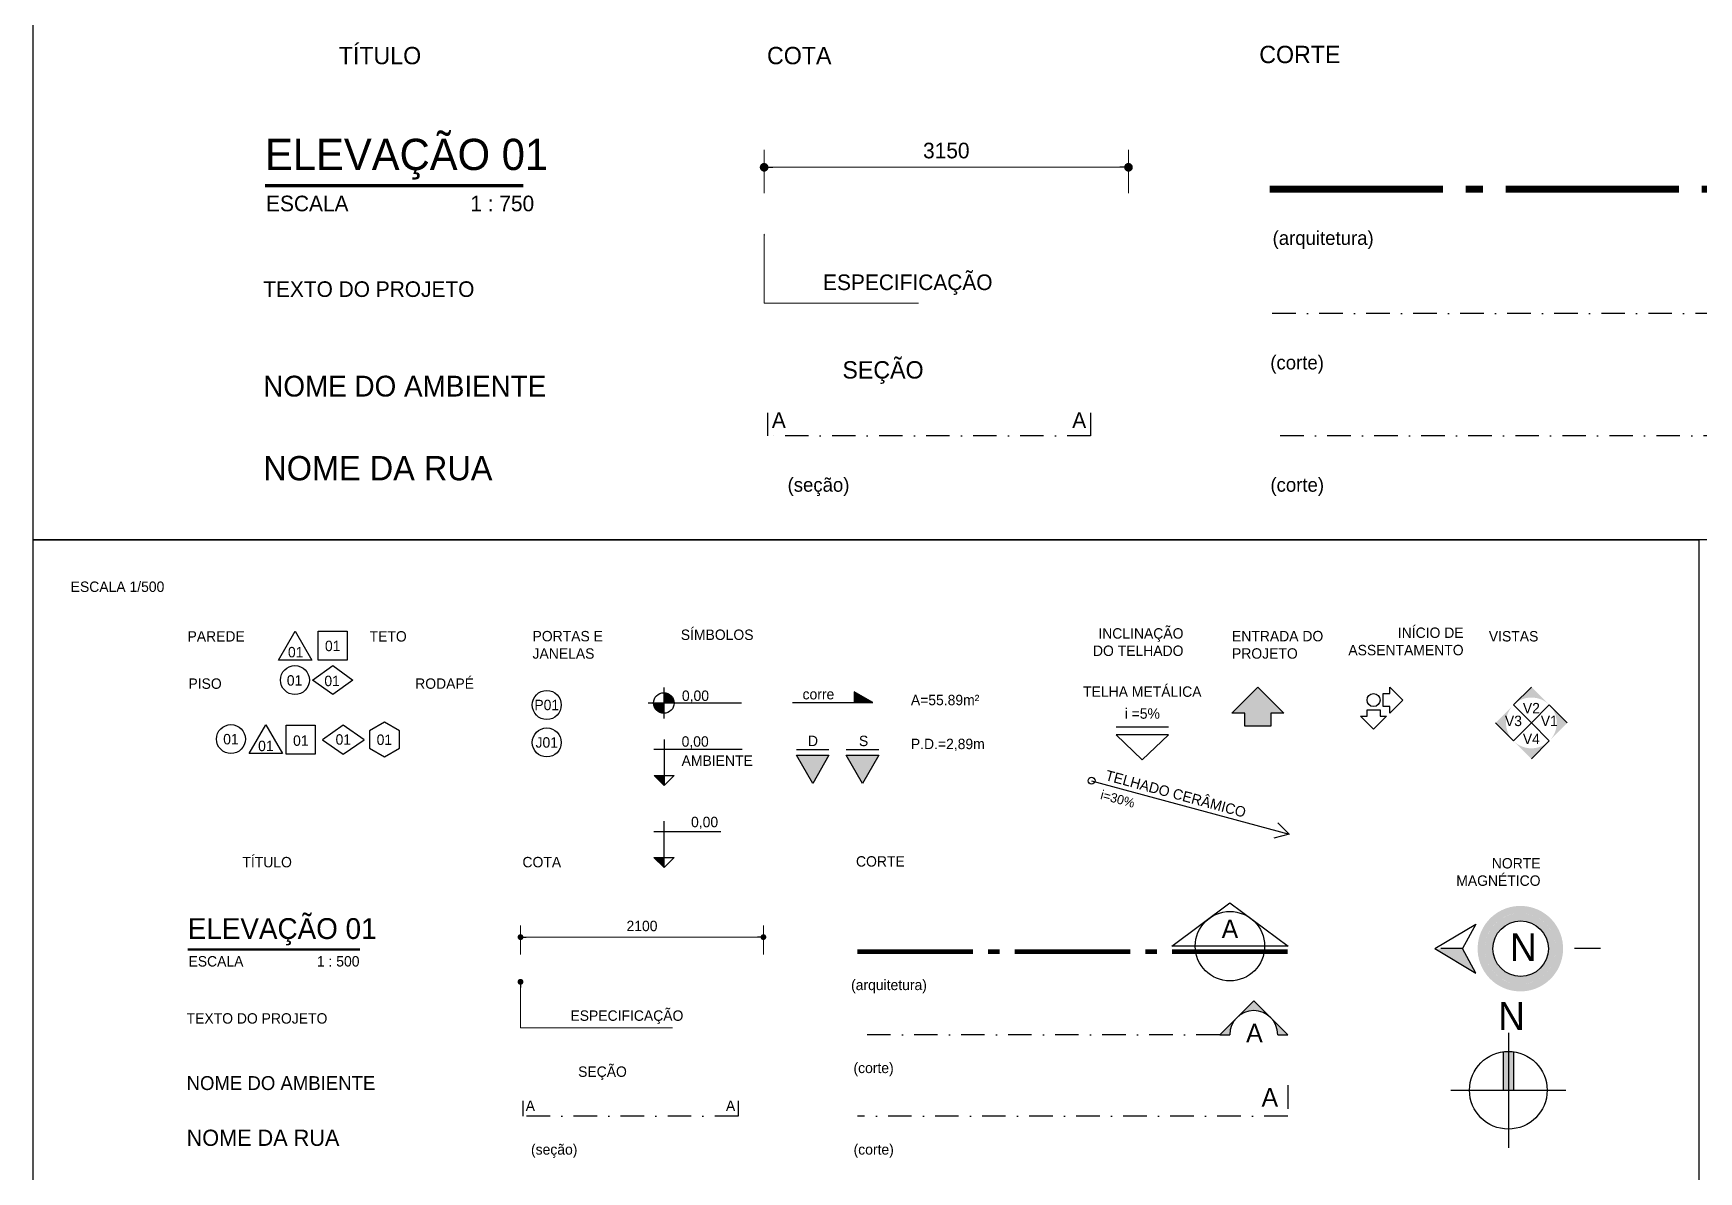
# Model space of a CAD drawing. Header units: centimetres. Extents: x 30244 to 739299, y -139216 to 99734.
# Drawn here: x 40301 to 54699, y -61134 to -51295 of the extents above; entities that cross this region are included whole.
import ezdxf
from ezdxf.enums import TextEntityAlignment as Align

# ---------------------------------------------------------------- set-up
doc = ezdxf.new("R2010")
doc.units = ezdxf.units.CM
doc.header["$LTSCALE"] = 4
doc.linetypes.add('DASHDOT', pattern=[25.4, 12.7, -6.35, 0, -6.35])
for name, color, linetype in [('0.6', 6, 'Continuous'), ('B-CORTE', 4, 'DASHDOT'), ('B-COTAS', 1, 'Continuous'), ('B-SIMBOLOS', 2, 'Continuous'), ('C-TEXTO-02', 2, 'Continuous')]:
    doc.layers.add(name, color=color, linetype=linetype)
doc.layers.add('C-TEXTO-01', color=2, linetype='Continuous', lineweight=20)
doc.layers.add('C-TEXTO-03', color=2, linetype='Continuous', lineweight=20)
doc.styles.add('Esc.125', font='ERASLGHT.TTF', dxfattribs={"height": 22.5})
doc.styles.add('Esc.500', font='ERASLGHT.TTF', dxfattribs={"height": 90})
doc.styles.add('Esc.75', font='ERASLGHT.TTF', dxfattribs={"height": 13.5})
doc.styles.add('Esc.750', font='ERASLGHT.TTF', dxfattribs={"height": 135})
doc.styles.add('RSA', font='arial.ttf')
doc.styles.add('S0', font='ERASDEMI.TTF')
doc.styles.add('S1', font='romans.shx', dxfattribs={"height": 100})
doc.styles.add('S2', font='romans.shx', dxfattribs={"height": 0.2})
doc.styles.add('Símbolos', font='ERASLGHT.TTF')
doc.dimstyles.new('ARQ500', dxfattribs={"dimscale": 500, "dimtxt": 90, "dimasz": 0.1, "dimexe": 0.2, "dimexo": 0.2, "dimgap": 0.1, "dimtad": 1, "dimdec": 0, "dimzin": 12, "dimdsep": 46, "dimtxsty": 'Esc.500', "dimblk1": 'DOT', "dimblk2": 'DOT', "dimsah": 1, "dimcen": 0.4, "dimclrd": 256, "dimclre": 256, "dimclrt": 2, "dimadec": 0, "dimazin": 0, "dimtfac": 1, "dimtdec": 0, "dimtix": 1, "dimtmove": 2, "dimatfit": 3, "dimldrblk": 'DOT', "dimfxl": 0.3, "dimfxlon": 1, "dimtolj": 1, "dimtzin": 12, "dimlwd": 9, "dimlwe": 9, "dimarcsym": 0})
doc.dimstyles.new('ARQ75', dxfattribs={"dimscale": 75, "dimtxt": 13.5, "dimasz": 0.1, "dimexe": 0.2, "dimexo": 0.2, "dimgap": 0.1, "dimtad": 1, "dimzin": 12, "dimdsep": 46, "dimtxsty": 'Esc.75', "dimblk": 'DOT', "dimcen": 0.4, "dimclrd": 256, "dimclre": 256, "dimclrt": 2, "dimadec": 0, "dimazin": 0, "dimtfac": 1, "dimtix": 1, "dimtmove": 2, "dimatfit": 3, "dimldrblk": 'DOT', "dimfxl": 0.3, "dimfxlon": 1, "dimtolj": 1, "dimtzin": 12, "dimlwd": 9, "dimlwe": 9, "dimarcsym": 0})
doc.dimstyles.new('ARQ750', dxfattribs={"dimscale": 75, "dimtxt": 135, "dimasz": 1, "dimexe": 2, "dimexo": 2, "dimgap": 1, "dimtad": 1, "dimzin": 12, "dimdsep": 46, "dimtxsty": 'Esc.750', "dimblk": 'DOT', "dimcen": 4, "dimclrd": 256, "dimclre": 256, "dimclrt": 2, "dimadec": 0, "dimazin": 0, "dimtfac": 1, "dimtix": 1, "dimtmove": 2, "dimatfit": 3, "dimldrblk": 'DOT', "dimfxl": 3, "dimfxlon": 1, "dimtolj": 1, "dimtzin": 12, "dimlwd": 9, "dimlwe": 9, "dimarcsym": 0})

# ---------------------------------------------------------------- blocks, each defined once
blk = doc.blocks.new('PADRÃO - ESPECIFICAÇÕES')
blk.add_lwpolyline([(-168, 276), (-24, 26), (-312, 26), (-168, 276)])
for points in [[(31, 276), (281, 276), (281, 26), (31, 26)], [(-19, -147), (156, -22), (331, -147), (156, -272)]]:
    blk.add_lwpolyline(points, close=True)
blk.add_circle((-171, -147), 125)
at = {"style": 'S1'}
for tag, p in [('PAREDE', (-164, 50)), ('TETO', (156, 103)), ('PISO', (-151, -195)), ('RODAPÉ', (156, -217))]:
    blk.add_attdef(tag, text='', height=100, dxfattribs=at).set_placement(p, align=Align.CENTER)
blk = doc.blocks.new('*U32')
blk.add_lwpolyline([(0.288, 0), (-0.288, 0), (0, 0.498)], close=True)
at = {"style": 'S2'}
blk.add_attdef('PAREDE', text='', height=0.2, dxfattribs=at).set_placement((0, 0.041), align=Align.CENTER)
blk = doc.blocks.new('PADRÃO - PISO')
blk.add_circle((0, 0), 0.25)
at = {"style": 'S2'}
blk.add_attdef('PISO', text='', height=0.2, dxfattribs=at).set_placement((0, -0.092), align=Align.CENTER)
blk = doc.blocks.new('PADRÃO - TETO')
blk.add_lwpolyline([(-0.25, -0.25), (-0.25, 0.25), (0.25, 0.25), (0.25, -0.25)], close=True)
at = {"style": 'S2'}
blk.add_attdef('TETO', text='', height=0.2, dxfattribs=at).set_placement((0, -0.105), align=Align.CENTER)
blk = doc.blocks.new('*U45')
blk.add_lwpolyline([(0.359, 0.25), (0, 0.5), (0, 0.5), (-0.359, 0.25), (-0.359, 0.25), (0, 0), (0.359, 0.25)])
at = {"style": 'S2'}
blk.add_attdef('RODAPÉ', text='', height=0.2, dxfattribs=at).set_placement((0, 0.145), align=Align.CENTER)
blk = doc.blocks.new('PADRÃO - DIVERSOS')
blk.add_lwpolyline([(0, 0.3), (-0.26, 0.15), (-0.26, -0.15), (0, -0.3), (0.26, -0.15), (0.26, 0.15)], close=True)
at = {"style": 'S2'}
blk.add_attdef('DIVERSOS', text='', height=0.2, dxfattribs=at).set_placement((0, -0.092), align=Align.CENTER)
blk = doc.blocks.new('*U42')
blk.add_hatch(color=256).paths.add_polyline_path([(0.485, 0.485), (0.97, 0), (0.485, -0.485, 0.414214)])
for p, q in [((0.485, 0.485), (0, 0)), ((0.97, 0), (0.485, 0.485)), ((0, 0), (0.485, -0.485))]:
    blk.add_line(p, q)
at = {"layer": 'B-SIMBOLOS', "style": 'S2'}
blk.add_attdef('V1-V2-V3-V4', text='', height=0.2, dxfattribs=at).set_placement((0.485, -0.086), align=Align.CENTER)
blk = doc.blocks.new('*U29')
blk.add_hatch(color=256).paths.add_polyline_path([(0.485, -0.485), (0, -0.97), (-0.485, -0.485, 0.414214)])
for p, q in [((0, 0), (-0.485, -0.485)), ((0.485, -0.485), (0, 0)), ((0, -0.97), (0.485, -0.485))]:
    blk.add_line(p, q)
at = {"layer": 'B-SIMBOLOS', "style": 'S2'}
blk.add_attdef('V1-V2-V3-V4', text='', height=0.2, dxfattribs=at).set_placement((0, -0.571), align=Align.CENTER)
blk = doc.blocks.new('*U30')
blk.add_hatch(color=256).paths.add_polyline_path([(-0.485, -0.485), (-0.97, 0), (-0.485, 0.485, 0.414214)])
for p, q in [((0, 0), (-0.485, 0.485)), ((-0.485, -0.485), (0, 0)), ((-0.97, 0), (-0.485, -0.485))]:
    blk.add_line(p, q)
at = {"layer": 'B-SIMBOLOS', "style": 'S2'}
blk.add_attdef('V1-V2-V3-V4', text='', height=0.2, dxfattribs=at).set_placement((-0.485, -0.086), align=Align.CENTER)
blk = doc.blocks.new('*U31')
blk.add_hatch(color=256).paths.add_polyline_path([(-0.485, 0.485), (0, 0.97), (0.485, 0.485, 0.414214)])
for p, q in [((0, 0.97), (-0.485, 0.485)), ((-0.485, 0.485), (0, 0)), ((0, 0), (0.485, 0.485))]:
    blk.add_line(p, q)
at = {"layer": 'B-SIMBOLOS', "style": 'S2'}
blk.add_attdef('V1-V2-V3-V4', text='', height=0.2, dxfattribs=at).set_placement((0, 0.399), align=Align.CENTER)
blk = doc.blocks.new('*U21')
h = blk.add_hatch(color=256)
h.paths.add_polyline_path([(0.269, 0.178), (0.269, 0), (0.447, 0, 0.414214)])
h.paths.add_polyline_path([(0.269, 0), (0.091, 0, 0.414214), (0.269, -0.178)])
for p, q in [((1.61, 0), (0, 0)), ((0.269, 0.269), (0.269, -0.269))]:
    blk.add_line(p, q)
blk.add_circle((0.269, 0), 0.178)
at = {"style": 'S2'}
blk.add_attdef('NÍVEL', (0.582, 0.036), '', height=0.2, dxfattribs=at)
blk = doc.blocks.new('PADRÃO - NIVEL AMBIENTE1')
blk.add_hatch(color=256).paths.add_polyline_path([(0.269, -0.447), (0.095, -0.447), (0.269, -0.62)])
for p, q in [((0.269, 0.178), (0.269, -0.62)), ((1.621, 0), (0.091, 0)), ((0.269, -0.62), (0.095, -0.447)), ((0.095, -0.447), (0.443, -0.447)), ((0.269, -0.62), (0.443, -0.447))]:
    blk.add_line(p, q)
at = {"style": 'S2'}
for tag, p in [('NÍVEL', (0.572, 0.051)), ('AMBIENTE', (0.572, -0.28))]:
    blk.add_attdef(tag, p, '', height=0.2, dxfattribs=at)
blk = doc.blocks.new('*U33')
blk.add_line((-0.45, 0.573), (0.45, 0.573))
blk.add_lwpolyline([(0, 0), (0.45, 0.433), (-0.45, 0.433)], close=True)
at = {"style": 'S2'}
for tag, p in [('COBERTURA', (0, 1.092)), ('INCLINAÇÃO', (0, 0.713))]:
    blk.add_attdef(tag, text='', height=0.2, dxfattribs=at).set_placement(p, align=Align.CENTER)
blk = doc.blocks.new('*U48')
blk.add_line((-1779.84, 292.55), (-1792.34, 292.55))
blk.add_lwpolyline([(-1786.09, 279.72), (-1792.34, 290.55), (-1779.84, 290.55)], close=True)
at = {"layer": 'C-TEXTO-01', "style": 'Símbolos'}
blk.add_text('S', height=4, dxfattribs=at).set_placement((-1787.45, 294.03))
blk = doc.blocks.new('*U47')
blk.add_line((6.25, 12.83), (-6.25, 12.83))
blk.add_lwpolyline([(0, 0), (-6.25, 10.83), (6.25, 10.83)], close=True)
at = {"layer": 'C-TEXTO-01', "style": 'Símbolos'}
blk.add_text('D', height=4, dxfattribs=at).set_placement((-1.82, 14.31))
blk = doc.blocks.new('DOT')
at = {"color": 0, "linetype": 'ByBlock'}
blk.add_line((-0.5, 0), (-1, 0), dxfattribs=at)
at = {"color": 0, "linetype": 'ByBlock', "const_width": 0.5}
blk.add_lwpolyline([(-0.25, 0, 1), (0.25, 0, 1)], format="xyb", close=True, dxfattribs=at)
blk = doc.blocks.new('*D55')
at = {"layer": 'B-COTAS', "lineweight": 9, "transparency": 16777216}
for p, q in [((44513, -59257), (44513, -59007)), ((46613, -59257), (46613, -59007)), ((44563, -59107), (46563, -59107))]:
    blk.add_line(p, q, dxfattribs=at)
at = {"layer": 'DEFPOINTS', "color": 0, "transparency": 16777216}
for p in [(46613, -59107), (44513, -59890), (46613, -59891)]:
    blk.add_point(p, dxfattribs=at)
at = {"layer": 'B-COTAS', "lineweight": 9, "transparency": 16777216, "xscale": 50, "yscale": 50, "zscale": 50, "rotation": 180}
blk.add_blockref('DOT', (44513, -59107), dxfattribs=at)
at = {"layer": 'B-COTAS', "lineweight": 9, "transparency": 16777216, "xscale": 50, "yscale": 50, "zscale": 50}
blk.add_blockref('DOT', (46613, -59107), dxfattribs=at)
at = {"layer": 'B-COTAS', "color": 2, "transparency": 16777216, "insert": (45563, -59011), "char_height": 90, "attachment_point": 5, "style": 'Esc.500'}
blk.add_mtext('\\A1;2100', dxfattribs=at)
blk = doc.blocks.new('_Dot')
at = {"color": 0, "linetype": 'ByBlock', "lineweight": -2}
blk.add_line((-0.5, 0), (-1, 0), dxfattribs=at)
at = {"color": 0, "linetype": 'ByBlock', "const_width": 0.5}
blk.add_lwpolyline([(-0.25, 0, 1), (0.25, 0, 1)], format="xyb", close=True, dxfattribs=at)
blk = doc.blocks.new('A$C114277C9')
h = blk.add_hatch(color=256)
h.dxf.hatch_style = 1
h.paths.add_polyline_path([(852, 148), (852, 0), (1109, 0)])
for p, q in [((0, 0), (1109, 0)), ((1109, 0), (852, 148)), ((852, 148), (852, 0))]:
    blk.add_line(p, q)
blk = doc.blocks.new('JANELA')
blk.add_circle((0, 0), 31.2)
at = {"color": 7, "style": 'RSA'}
blk.add_attdef('J', text='', height=20, dxfattribs=at).set_placement((0, 0), align=Align.MIDDLE_CENTER)
blk = doc.blocks.new('SENTIDO INCL')
for p, q in [((0, 0), (295, 0)), ((295, 0), (275.1, 11.5)), ((295, 0), (275.1, -11.5))]:
    blk.add_line(p, q)
blk.add_circle((0, 0), 5)
at = {"color": 7, "style": 'RSA'}
for tag, p in [('SENTIDO', (17.9, 6)), ('INCLINAÇÃO', (18.3, -22.1))]:
    blk.add_attdef(tag, p, '', height=15, dxfattribs=at)
blk = doc.blocks.new('*U28')
for p, q in [((-0.5, 0.25), (0, 0.75)), ((0, 0.75), (0.5, 0.25)), ((-0.25, 0.25), (-0.5, 0.25)), ((-0.25, 0), (-0.25, 0.25)), ((0.25, 0), (-0.25, 0)), ((0.5, 0.25), (0.25, 0.25)), ((0.25, 0.25), (0.25, 0))]:
    blk.add_line(p, q)
blk = doc.blocks.new('*U41')
for p, q in [((0.187, -0.125), (0.187, 0.125)), ((0.187, 0.125), (0.312, 0.125)), ((0.312, 0.25), (0.562, 0)), ((0.312, 0.125), (0.312, 0.25)), ((0.562, 0), (0.312, -0.25)), ((0, -0.562), (-0.25, -0.313)), ((-0.25, -0.313), (-0.125, -0.313)), ((-0.125, -0.313), (-0.125, -0.187)), ((-0.125, -0.187), (0.125, -0.187)), ((0.25, -0.313), (0, -0.562)), ((0.125, -0.187), (0.125, -0.313)), ((0.125, -0.313), (0.25, -0.313)), ((0.312, -0.125), (0.187, -0.125)), ((0.312, -0.25), (0.312, -0.125))]:
    blk.add_line(p, q)
blk.add_circle((0, 0), 0.125)
blk = doc.blocks.new('*U40')
blk.add_lwpolyline([(40.25, 5.28), (46.53, 0.6), (33.97, 0.6)], close=True)
at = {"ltscale": 0.7, "const_width": 0.5}
for points in [[(12.5, 0), (0, 0)], [(15.37, 0), (14.12, 0)], [(29.5, 0), (17, 0)], [(32.37, 0), (31.12, 0)], [(46.5, 0), (34, 0)]]:
    blk.add_lwpolyline(points, dxfattribs=at)
blk.add_circle((40.25, 0.6), 3.75)
at = {"style": 'S0'}
blk.add_attdef('LETRA_CORTE', text='', height=2, dxfattribs=at).set_placement((40.25, 2.48), align=Align.MIDDLE_CENTER)
blk = doc.blocks.new('A$C7EF14637')
at = {"layer": 'B-SIMBOLOS'}
h = blk.add_hatch(color=251, dxfattribs=at)
h.dxf.hatch_style = 1
h.set_gradient(color1=(90, 98, 114), color2=(235, 235, 235), tint=0.01, name='INVCYLINDER')
h.paths.add_polyline_path([(48.32, -14.64, 1), (25.76, 14.63, 1)])
h.paths.add_polyline_path([(27.68, 12.14, -1), (46.4, -12.15, -1)], flags=16)
h.paths.add_polyline_path([(29.67, 9.56, -1), (44.42, -9.58, -1)], flags=0)
h.paths.add_polyline_path([(35.01, -8.05), (33.9, -6.62), (37.87, 5.17), (29.68, -1.14), (28.69, 0.14), (39.1, 8.16), (40.16, 6.77), (36.19, -5.04), (44.39, 1.29), (45.41, -0.04)], flags=0)
h = blk.add_hatch(color=251, dxfattribs=at)
h.dxf.hatch_style = 1
h.set_gradient(color1=(90, 98, 114), color2=(235, 235, 235), tint=0.01, name='INVCYLINDER')
h.paths.add_polyline_path([(46.4, -12.15, 1), (27.68, 12.14, 1)])
h.paths.add_polyline_path([(29.67, 9.56, -1), (44.42, -9.58, -1)], flags=16)
h.paths.add_polyline_path([(35.01, -8.05), (33.9, -6.62), (37.87, 5.17), (29.68, -1.14), (28.69, 0.14), (39.1, 8.16), (40.16, 6.77), (36.19, -5.04), (44.39, 1.29), (45.41, -0.04)], flags=0)
blk.add_hatch(color=256, dxfattribs=at).paths.add_polyline_path([(0, 0), (17.83, -10.63), (12.08, 0)])
for p, q in [((0, 0), (17.83, 10.63)), ((17.83, 10.63), (12.08, 0)), ((0, 0), (17.83, -10.63)), ((12.08, 0), (2.63, 0)), ((17.83, -10.63), (12.08, 0)), ((71.68, 0), (60.42, 0))]:
    blk.add_line(p, q, dxfattribs=at)
blk.add_circle((37.16, -0.02), 11.99, dxfattribs=at)
at = {"layer": 'C-TEXTO-03', "insert": (32.52, 6.64), "char_height": 12, "width": 11.9206, "attachment_point": 1, "style": 'Símbolos'}
blk.add_mtext('N', dxfattribs=at)
blk = doc.blocks.new('A$C6AB97AFF')
at = {"layer": 'B-SIMBOLOS'}
h = blk.add_hatch(color=252, dxfattribs=at)
h.set_gradient(color1=(132, 132, 132), one_color=1, tint=1, name='INVCURVED')
h.paths.add_polyline_path([(2.19, 16.65, 0.032761), (0, 16.79), (0, 0), (2.19, 0)])
h.paths.add_polyline_path([(0, 16.79, 0.032761), (-2.19, 16.65), (-2.19, 0), (0, 0)])
for p, q in [((0, 24.86), (0, -24.86)), ((-2.19, 16.65), (-2.19, 0)), ((2.19, 16.65), (2.19, 0)), ((-24.86, 0), (24.86, 0))]:
    blk.add_line(p, q, dxfattribs=at)
blk.add_circle((0, 0), 16.79, dxfattribs=at)
at = {"layer": 'C-TEXTO-03', "insert": (-4.41, 38.08), "char_height": 12, "width": 11.9206, "attachment_point": 1, "style": 'Símbolos'}
blk.add_mtext('N', dxfattribs=at)
blk = doc.blocks.new('A$C4B335074')
at = {"layer": 'B-CORTE', "linetype": 'Continuous'}
h = blk.add_hatch(color=256, dxfattribs=at)
h.paths.add_polyline_path([(14.71, 14.71), (7.35, 7.35, -0.414214), (22.06, 7.35)])
h.paths.add_polyline_path([(22.06, 7.35, -0.198912), (25.11, 0), (29.42, 0)])
h.paths.add_polyline_path([(7.35, 7.35), (0, 0), (4.31, 0, -0.198912)])
for p, q in [((14.71, 14.71), (0, 0)), ((29.42, 0), (14.71, 14.71)), ((0, 0), (4.31, 0)), ((25.11, 0), (29.42, 0))]:
    blk.add_line(p, q, dxfattribs=at)
at = {"layer": 'B-CORTE', "linetype": 'Continuous', "ltscale": 0.4}
blk.add_arc((14.71, 0), 10.4, 0, 180, dxfattribs=at)
blk = doc.blocks.new('*D71')
at = {"layer": 'B-COTAS', "lineweight": 9, "transparency": 16777216}
for p, q in [((46619, -52678), (46619, -52303)), ((49769, -52678), (49769, -52303)), ((46694, -52453), (49694, -52453))]:
    blk.add_line(p, q, dxfattribs=at)
at = {"layer": 'DEFPOINTS', "color": 0, "transparency": 16777216}
for p in [(49769, -52453), (46619, -53627), (49769, -53628)]:
    blk.add_point(p, dxfattribs=at)
at = {"layer": 'B-COTAS', "lineweight": 9, "transparency": 16777216, "xscale": 75, "yscale": 75, "zscale": 75, "rotation": 180}
blk.add_blockref('DOT', (46619, -52453), dxfattribs=at)
at = {"layer": 'B-COTAS', "lineweight": 9, "transparency": 16777216, "xscale": 75, "yscale": 75, "zscale": 75}
blk.add_blockref('DOT', (49769, -52453), dxfattribs=at)
at = {"layer": 'B-COTAS', "color": 2, "transparency": 16777216, "insert": (48194, -52309), "char_height": 135, "attachment_point": 5, "style": 'Esc.750'}
blk.add_mtext('\\A1;3150', dxfattribs=at)
blk = doc.blocks.new('NÍVEL 50')
at = {"layer": 'B-SIMBOLOS'}
h = blk.add_hatch(color=256, dxfattribs=at)
h.dxf.hatch_style = 1
h.paths.add_polyline_path([(40852, -69907.3), (40852, -69898.6), (40843.3, -69898.6)])
blk.add_line((40843.1, -69876.2), (40901.2, -69876.2), dxfattribs=at)
blk.add_lwpolyline([(40852, -69907.3), (40843.3, -69898.6), (40860.7, -69898.6), (40852, -69907.3), (40852, -69867.3)], dxfattribs=at)

msp = doc.modelspace()

# ---------------------------------------------------------------- hatches: boundary and pattern name
at = {"layer": 'B-SIMBOLOS'}
h = msp.add_hatch(color=256, dxfattribs=at)
h.dxf.hatch_style = 1
h.paths.add_polyline_path([(50887.549, -56945.047), (50662.549, -57170.047), (50775.049, -57170.047), (50775.049, -57282.547), (51000.049, -57282.547), (51000.049, -57170.047), (51112.549, -57170.047)])
h = msp.add_hatch(color=256, dxfattribs=at)
h.dxf.hatch_style = 1
h.paths.add_polyline_path([(47179.761, -57534.149), (46898.511, -57534.149), (47039.136, -57777.718)])
h = msp.add_hatch(color=256, dxfattribs=at)
h.dxf.hatch_style = 1
h.paths.add_polyline_path([(47609.804, -57534.201), (47328.554, -57534.201), (47469.179, -57777.771)])

# ---------------------------------------------------------------- linework, layer by layer
at = {"layer": 'B-CORTE', "ltscale": 4}
for p, q in [((55686.346, -53717.654), (50988.815, -53717.654)), ((50557.809, -59950.488), (47426.122, -59950.488))]:
    msp.add_line(p, q, dxfattribs=at)
for points in [[(56568.815, -54373.386), (56568.815, -54774.594), (50988.815, -54774.594)], [(49441.93, -54573.99), (49441.93, -54774.594), (46651.93, -54774.594), (46651.93, -54573.99)], [(51146.122, -60387.642), (51146.122, -60655.114), (47426.122, -60655.114)], [(46394.865, -60521.378), (46394.865, -60655.114), (44534.865, -60655.114), (44534.865, -60521.378)]]:
    msp.add_lwpolyline(points, dxfattribs=at)
at = {"layer": 'C-TEXTO-01'}
for points, const_width in [([(42303.45, -52611.334), (44537.563, -52611.334)], 30), ([(41635.879, -59212.941), (43125.287, -59212.941)], 20)]:
    msp.add_lwpolyline(points, dxfattribs=dict(at, const_width=const_width))
at = {"layer": 'DEFPOINTS', "color": 9}
for points in [[(40300.736, -47301.015), (61897.718, -47301.015), (61897.718, -55672.728), (40300.736, -55672.728)], [(40300.736, -55672.728), (54698.724, -55672.728), (54698.724, -61253.87), (40300.736, -61253.87)]]:
    msp.add_lwpolyline(points, close=True, dxfattribs=at)

# ---------------------------------------------------------------- block references
at = {"layer": '0.6', "xscale": 10, "yscale": 10, "zscale": 10}
msp.add_blockref('NÍVEL 50', (-362766.11, 640568.793), dxfattribs=at)
at = {"layer": 'B-CORTE', "xscale": 20, "yscale": 20, "zscale": 20}
msp.add_blockref('A$C4B335074', (50557.809, -59950.488), dxfattribs=at)
at = {"layer": 'B-SIMBOLOS', "xscale": 120, "yscale": 120, "zscale": 120}
msp.add_blockref('*U40', (50988.815, -52641.402), dxfattribs=at).add_auto_attribs({'LETRA_CORTE': 'A'})
at = {"layer": 'B-SIMBOLOS'}
ref = msp.add_blockref('PADRÃO - ESPECIFICAÇÕES', (42733.596, -56738.199), dxfattribs=at)
ref.add_attrib('RODAPÉ', '01', dxfattribs={"layer": 'C-TEXTO-01', "height": 90, "style": 'Símbolos'}).set_placement((42883.851, -56937.546), align=Align.CENTER)
ref.add_attrib('TETO', '01', dxfattribs={"layer": 'C-TEXTO-01', "height": 90, "style": 'Símbolos'}).set_placement((42889.151, -56634.864), align=Align.CENTER)
ref.add_attrib('PISO', '01', dxfattribs={"layer": 'C-TEXTO-01', "height": 90, "style": 'Símbolos'}).set_placement((42559.488, -56933.121), align=Align.CENTER)
ref.add_attrib('PAREDE', '01', dxfattribs={"layer": 'C-TEXTO-01', "height": 90, "style": 'Símbolos'}).set_placement((42569.135, -56688.674), align=Align.CENTER)
ref = msp.add_blockref('JANELA', (44739.739, -57100.325), dxfattribs=dict(at, xscale=4.01785714289872, yscale=4.01785714289872, zscale=4.01785714289872))
ref.add_attrib('J', 'P01', dxfattribs={"layer": 'C-TEXTO-01', "color": 1, "height": 90, "style": 'Símbolos'}).set_placement((44739.748, -57100.318), align=Align.MIDDLE_CENTER)
ref = msp.add_blockref('*U21', (45617.473, -57083.285), dxfattribs=dict(at, xscale=500, yscale=500, zscale=500))
ref.add_attrib('NÍVEL', '0,00', (45908.35, -57065.35), dxfattribs={"layer": 'C-TEXTO-01', "height": 90, "style": 'Esc.500'})
for name, p, xscale, yscale, zscale in [('A$C114277C9', (46864.455, -57078.955), 0.625, 0.625, 0.625), ('*U28', (50887.549, -57282.547), 450, 450, 450), ('*U41', (51887.456, -57057.547), 450, 450, 450), ('*U47', (47039.136, -57777.718), 22.5, 22.5, 22.5), ('*U48', (87656.309, -64071.515), 22.5, 22.5, 22.5)]:
    msp.add_blockref(name, p, dxfattribs=dict(at, xscale=xscale, yscale=yscale, zscale=zscale))
ref = msp.add_blockref('*U33', (49888.54, -57575.912), dxfattribs=dict(at, xscale=500, yscale=500, zscale=500))
ref.add_attrib('COBERTURA', 'TELHA METÁLICA', dxfattribs={"layer": 'C-TEXTO-01', "height": 90, "style": 'Símbolos'}).set_placement((49888.54, -57029.834), align=Align.CENTER)
ref.add_attrib('INCLINAÇÃO', 'i =5%', dxfattribs={"layer": 'C-TEXTO-01', "height": 90, "style": 'Símbolos'}).set_placement((49888.54, -57219.392), align=Align.CENTER)
ref = msp.add_blockref('*U31', (53252.233, -57255.405), dxfattribs=dict(at, xscale=320, yscale=320, zscale=320))
ref.add_attrib('V1-V2-V3-V4', 'V2', dxfattribs={"layer": 'C-TEXTO-01', "height": 90, "style": 'Símbolos'}).set_placement((53252.233, -57127.614), align=Align.MIDDLE_CENTER)
ref = msp.add_blockref('*U30', (53252.233, -57255.405), dxfattribs=dict(at, xscale=320, yscale=320, zscale=320))
ref.add_attrib('V1-V2-V3-V4', 'V3', dxfattribs={"layer": 'C-TEXTO-01', "height": 90, "style": 'Símbolos'}).set_placement((53097.054, -57282.792), align=Align.CENTER)
ref = msp.add_blockref('*U42', (53252.233, -57255.405), dxfattribs=dict(at, xscale=320, yscale=320, zscale=320))
ref.add_attrib('V1-V2-V3-V4', 'V1', dxfattribs={"layer": 'C-TEXTO-01', "height": 90, "style": 'Símbolos'}).set_placement((53407.412, -57282.792), align=Align.CENTER)
ref = msp.add_blockref('PADRÃO - PISO', (42009.57, -57394.977), dxfattribs=dict(at, xscale=500, yscale=500, zscale=500))
ref.add_attrib('PISO', '01', dxfattribs={"layer": 'C-TEXTO-01', "height": 90, "style": 'Símbolos'}).set_placement((42009.57, -57440.768), align=Align.CENTER)
ref = msp.add_blockref('*U32', (42311.262, -57519.977), dxfattribs=dict(at, xscale=500, yscale=500, zscale=500))
ref.add_attrib('PAREDE', '01', dxfattribs={"layer": 'C-TEXTO-01', "height": 90, "style": 'Símbolos'}).set_placement((42311.262, -57499.246), align=Align.CENTER)
ref = msp.add_blockref('PADRÃO - TETO', (42613.234, -57400.755), dxfattribs=dict(at, xscale=500, yscale=500, zscale=500))
ref.add_attrib('TETO', '01', dxfattribs={"layer": 'C-TEXTO-01', "height": 90, "style": 'Símbolos'}).set_placement((42613.234, -57453.458), align=Align.CENTER)
ref = msp.add_blockref('*U45', (42980.995, -57525.755), dxfattribs=dict(at, xscale=500, yscale=500, zscale=500))
ref.add_attrib('RODAPÉ', '01', dxfattribs={"layer": 'C-TEXTO-01', "height": 90, "style": 'Símbolos'}).set_placement((42980.995, -57443.582), align=Align.CENTER)
ref = msp.add_blockref('PADRÃO - DIVERSOS', (43336.097, -57399.773), dxfattribs=dict(at, xscale=500, yscale=500, zscale=500))
ref.add_attrib('DIVERSOS', '01', dxfattribs={"layer": 'C-TEXTO-01', "height": 90, "style": 'Símbolos'}).set_placement((43336.097, -57445.564), align=Align.CENTER)
ref = msp.add_blockref('JANELA', (44739.739, -57424.275), dxfattribs=dict(at, xscale=4.01785714289872, yscale=4.01785714289872, zscale=4.01785714289872))
ref.add_attrib('J', 'J01', dxfattribs={"layer": 'C-TEXTO-01', "color": 1, "height": 90, "style": 'Símbolos'}).set_placement((44739.748, -57424.268), align=Align.MIDDLE_CENTER)
ref = msp.add_blockref('*U29', (53252.233, -57255.405), dxfattribs=dict(at, xscale=320, yscale=320, zscale=320))
ref.add_attrib('V1-V2-V3-V4', 'V4', dxfattribs={"layer": 'C-TEXTO-01', "height": 90, "style": 'Símbolos'}).set_placement((53252.233, -57437.971), align=Align.CENTER)
ref = msp.add_blockref('PADRÃO - NIVEL AMBIENTE1', (45619.652, -57486.47), dxfattribs=dict(at, xscale=500, yscale=500, zscale=500))
ref.add_attrib('NÍVEL', '0,00', (45905.7, -57460.966), dxfattribs={"layer": 'C-TEXTO-01', "height": 90, "style": 'Símbolos'})
ref.add_attrib('AMBIENTE', 'AMBIENTE', (45905.7, -57626.616), dxfattribs={"layer": 'C-TEXTO-01', "height": 90, "style": 'Símbolos'})
ref = msp.add_blockref('SENTIDO INCL', (49449.621, -57754.78), dxfattribs=dict(at, xscale=5.999999999804227, yscale=5.999999999804227, zscale=5.999999999804227, rotation=344.8662196923002))
ref.add_attrib('INCLINAÇÃO', 'i=30%', (49520.705, -57911.406), dxfattribs={"layer": 'C-TEXTO-01', "height": 80, "rotation": 344.8662197, "style": 'Símbolos'})
ref.add_attrib('SENTIDO', 'TELHADO CERÂMICO', (49562.533, -57748.258), dxfattribs={"layer": 'C-TEXTO-01', "height": 90, "rotation": 344.8662197, "style": 'Símbolos'})
ref = msp.add_blockref('*U40', (47426.122, -59232.986), dxfattribs=dict(at, xscale=80, yscale=80, zscale=80))
ref.add_attrib('LETRA_CORTE', 'A', dxfattribs={"layer": 'C-TEXTO-01', "lineweight": -2, "height": 160, "style": 'Símbolos'}).set_placement((50646.122, -59034.986), align=Align.MIDDLE_CENTER)
at = {"layer": 'C-TEXTO-03', "xscale": 20, "yscale": 20, "zscale": 20}
for name, p in [('A$C7EF14637', (52416.22, -59206.459)), ('A$C6AB97AFF', (53053.073, -60430.333))]:
    msp.add_blockref(name, p, dxfattribs=at)

# ---------------------------------------------------------------- texts
at = {"layer": 'B-COTAS', "color": 2, "insert": (47128.961, -53379.295), "char_height": 135, "attachment_point": 1, "style": 'Esc.75'}
msp.add_mtext('ESPECIFICAÇÃO', dxfattribs=at)
at = {"layer": 'B-COTAS', "color": 2, "insert": (44944.401, -59740.286), "char_height": 90, "width": 900.55439, "attachment_point": 1, "style": 'Esc.500'}
msp.add_mtext('ESPECIFICAÇÃO', dxfattribs=at)
at = {"layer": 'C-TEXTO-01', "attachment_point": 1}
for s, insert, char_height, width, style in [('TEXTO DO PROJETO', (42288.726, -53438.656), 135, 2938.56582, 'Símbolos'), ('0,00', (45987.117, -58066.786), 90, 1959.04388, 'Símbolos'), ('TEXTO DO PROJETO', (41626.062, -59764.489), 90, 1959.04388, 'Símbolos'), ('A', (50786.559, -59855.128), 160, 225.69313, 'Esc.125'), ('A', (50919.599, -60411.381), 160, 225.69313, 'Esc.125')]:
    msp.add_mtext(s, dxfattribs=dict(at, insert=insert, char_height=char_height, width=width, style=style))
at = {"layer": 'C-TEXTO-01', "char_height": 90, "attachment_point": 7, "style": 'Esc.125'}
for s, insert in [('corre', (46951.365, -57053.349)), ('A=55.89m²', (47887.722, -57103.647)), ('P.D.=2,89m', (47887.722, -57498.714))]:
    msp.add_mtext(s, dxfattribs=dict(at, insert=insert))
at = {"layer": 'C-TEXTO-02', "attachment_point": 7, "style": 'Símbolos'}
for insert, char_height in [((42303.45, -52559.626), 270), ((41635.879, -59178.469), 180)]:
    msp.add_mtext('ELEVAÇÃO 01', dxfattribs=dict(at, insert=insert, char_height=char_height))
at = {"layer": 'C-TEXTO-02', "attachment_point": 1, "style": 'Símbolos'}
for s, insert, char_height, width in [('ESCALA                     1 : 750', (42313.158, -52698.287), 135, 3038.11502), ('NOME DO AMBIENTE', (42288.726, -54254.419), 180, 2938.56582), ('ESCALA                   1 : 500', (41642.351, -59270.909), 90, 2025.41002), ('NOME DO AMBIENTE', (41626.062, -60308.331), 120, 1959.04388)]:
    msp.add_mtext(s, dxfattribs=dict(at, insert=insert, char_height=char_height, width=width))
at = {"layer": 'C-TEXTO-03', "attachment_point": 1}
for s, insert, char_height, width, style in [('A', (46685.989, -54570.797), 135, 154.4326, 'Símbolos'), ('A', (49282.862, -54570.797), 135, 154.4326, 'Símbolos'), ('NOME DA RUA', (42288.726, -54948.576), 210, 2938.56582, 'Símbolos'), ('A', (44557.571, -60519.249), 90, 102.95507, 'Esc.125'), ('A', (46288.82, -60519.249), 90, 102.95507, 'Esc.125'), ('NOME DA RUA', (41626.062, -60771.102), 140, 1959.04388, 'Símbolos')]:
    msp.add_mtext(s, dxfattribs=dict(at, insert=insert, char_height=char_height, width=width, style=style))
at = {"layer": 'DEFPOINTS', "attachment_point": 3}
for s, insert, char_height, width, style in [('\\A1;{\\fAvantGarde Bk BT|b0|i0|c0|p34;TÍTULO}', (43654.149, -51412.256), 150, 1353.86354, 'Símbolos'), ('{\\fAvantGarde Bk BT|b0|i0|c0|p34;CORTE }', (51601.68, -51402.874), 150, 1353.86354, 'Símbolos'), ('\\A1;\\pxql;COTA ', (47997.938, -51412.256), 150, 1353.86354, 'Símbolos'), ('{\\fAvantGarde Bk BT|b0|i0|c0|p34;(arquitetura)}', (51888.898, -53004.017), 120, 1353.86354, 'Símbolos'), ('{\\fAvantGarde Bk BT|b0|i0|c0|p34;SEÇÃO}', (47997.938, -54128.737), 150, 1353.86354, 'Símbolos'), ('{\\fAvantGarde Bk BT|b0|i0|c0|p34;(corte)}', (51458.495, -54080.269), 120, 1353.86354, 'Símbolos'), ('(seção)', (47356.721, -55137.209), 120, 1353.86354, 'Símbolos'), ('{\\fAvantGarde Bk BT|b0|i0|c0|p34;(corte)}', (51459.828, -55137.209), 120, 1353.86354, 'Símbolos'), ('\\A1;SÍMBOLOS', (46527.324, -56448.351), 90, 902.5757, 'Esc.125'), ('INCLINAÇÃO\\PDO TELHADO', (50244.296, -56436.709), 90, 902.5757, 'Esc.125'), ('INÍCIO DE \\PASSENTAMENTO', (52666.218, -56430.829), 90, 902.5757, 'Esc.125'), ('\\A1;\\pxql;PAREDE', (42536.345, -56462.441), 90, 902.5757, 'Esc.125'), ('\\A1;\\pxql;TETO', (44110.678, -56462.441), 90, 902.5757, 'Esc.125'), ('\\A1;\\pxql;PORTAS E JANELAS', (45519.261, -56460.414), 90, 902.5757, 'Esc.125'), ('\\pxql;ENTRADA DO\\PPROJETO', (51566.577, -56460.189), 90, 902.5757, 'Esc.125'), ('{\\fAvantGarde Bk BT|b0|i0|c0|p34;VISTAS}', (53312.422, -56461.348), 90, 902.5757, 'Esc.125'), ('\\A1;\\pxql;{\\fAvantGarde Bk BT|b0|i0|c0|p34;PISO}', (42544.389, -56870.699), 90, 902.5757, 'Esc.125'), ('\\A1;RODAPÉ', (44110.678, -56870.699), 90, 902.5757, 'Esc.125'), ('\\A1;{\\fAvantGarde Bk BT|b0|i0|c0|p34;TÍTULO}', (42536.345, -58413.556), 90, 902.5757, 'Esc.125'), ('\\A1;\\pxql;COTA ', (45432.204, -58413.556), 90, 902.5757, 'Esc.125'), ('{\\fAvantGarde Bk BT|b0|i0|c0|p34;CORTE }', (47834.699, -58407.301), 90, 902.5757, 'Esc.125'), ('NORTE MAGNÉTICO', (53331.447, -58423.532), 90, 902.5757, 'Esc.125'), ('{\\fAvantGarde Bk BT|b0|i0|c0|p34;(arquitetura)}', (48026.178, -59474.729), 90, 902.5757, 'Esc.125'), ('{\\fAvantGarde Bk BT|b0|i0|c0|p34;SEÇÃO}', (45432.204, -60224.543), 90, 902.5757, 'Esc.125'), ('{\\fAvantGarde Bk BT|b0|i0|c0|p34;(corte)}', (47739.242, -60192.231), 90, 902.5757, 'Esc.125'), ('(seção)', (45004.726, -60896.857), 90, 902.5757, 'Esc.125'), ('{\\fAvantGarde Bk BT|b0|i0|c0|p34;(corte)}', (47740.131, -60896.857), 90, 902.5757, 'Esc.125')]:
    msp.add_mtext(s, dxfattribs=dict(at, insert=insert, char_height=char_height, width=width, style=style))
at = {"layer": 'DEFPOINTS', "color": 9, "insert": (40623.921, -56124.522), "char_height": 90, "attachment_point": 7, "style": 'Esc.125'}
msp.add_mtext('ESCALA 1/500', dxfattribs=at)

# ---------------------------------------------------------------- dimensions: what is measured, and where the dimension line sits
at = {"layer": 'B-COTAS'}
dim = msp.add_linear_dim(base=(49768.798, -52453.09), p1=(46618.798, -53627.343), p2=(49768.798, -53627.688), dimstyle='ARQ750', dxfattribs=at)
dim.commit()
dim.dimension.update_dxf_attribs({"geometry": '*D71', "text_midpoint": (48193.798, -52308.513)})
dim = msp.add_linear_dim(base=(46612.778, -59107.445), p1=(44512.778, -59890.28), p2=(46612.778, -59890.51), dimstyle='ARQ500', override={"dimtxsty": 'Esc.500'}, dxfattribs=at)
dim.commit()
dim.dimension.update_dxf_attribs({"geometry": '*D55', "text_midpoint": (45562.778, -59011.06)})

# ---------------------------------------------------------------- leaders
at = {"layer": 'B-COTAS', "annotation_type": 0, "has_hookline": 1, "hookline_direction": 0}
msp.add_leader([(46618.798, -53031.811), (46618.798, -53627.343), (47946.216, -53627.343)], dimstyle='ARQ75', dxfattribs=at)
msp.add_leader([(44512.778, -59493.259), (44512.778, -59890.28), (45774.746, -59890.28)], dimstyle='ARQ500', override={"dimtxsty": 'Esc.500'}, dxfattribs=at)

doc.saveas('drawing.dxf')
